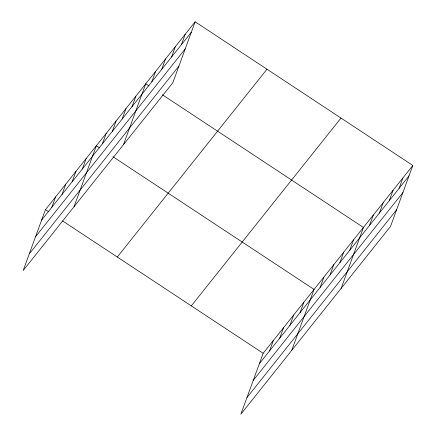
<?xml version="1.0" encoding="UTF-8"?>
<svg xmlns="http://www.w3.org/2000/svg" width="436" height="436" viewBox="0 0 436 436"><rect width="100%" height="100%" fill="white"/><g stroke="black" fill="none" stroke-linecap="round" stroke-linejoin="round"><path stroke-width="0.65" d="M195.137 21.8L45.458 209.623L23.168 270.533L172.847 82.709L195.137 21.8L412.832 165.467L390.542 226.377L240.863 414.2L263.153 353.291L412.832 165.467M51.819 207.28L55.639 196.849M61.999 194.505L65.814 184.079M72.174 181.736L75.995 171.304M82.355 168.961L86.17 158.535M74.06 206.675L96.351 145.76L99.664 147.951M102.411 143.793L106.226 133.367M112.292 131.4L116.107 120.968M122.167 119.001L125.982 108.575M132.048 106.607L135.863 96.176M123.453 144.692L145.744 83.783L149.058 85.968M151.804 81.815L155.619 71.384M161.685 69.417L165.5 58.991M171.561 57.023L175.376 46.592M181.441 44.625L185.256 34.199M269.519 350.947L273.334 340.516M279.694 338.173L283.509 327.747M289.875 325.403L293.69 314.972M300.05 312.628L303.865 302.203M291.755 350.342L314.045 289.428L112.929 156.704M320.106 287.46L323.926 277.034M329.987 275.067L333.802 264.636M339.867 262.668L343.682 252.242M349.743 250.275L353.558 239.844M341.148 288.36L363.439 227.45L162.323 94.721M369.499 225.477L373.32 215.052M379.38 213.084L383.195 202.653M389.261 200.685L393.076 190.26M399.136 188.292L402.951 177.861M41.643 220.049L191.317 32.226M35.545 236.71L185.224 48.887M29.267 253.872L178.94 66.054M117.3 257.033L266.974 69.21M191.317 305.881L340.99 118.058M259.338 363.717L409.017 175.893M253.245 380.377L402.918 192.554M246.961 397.539L396.64 209.716M45.458 209.623L48.772 211.809M62.588 220.927L263.153 353.291"/></g></svg>
